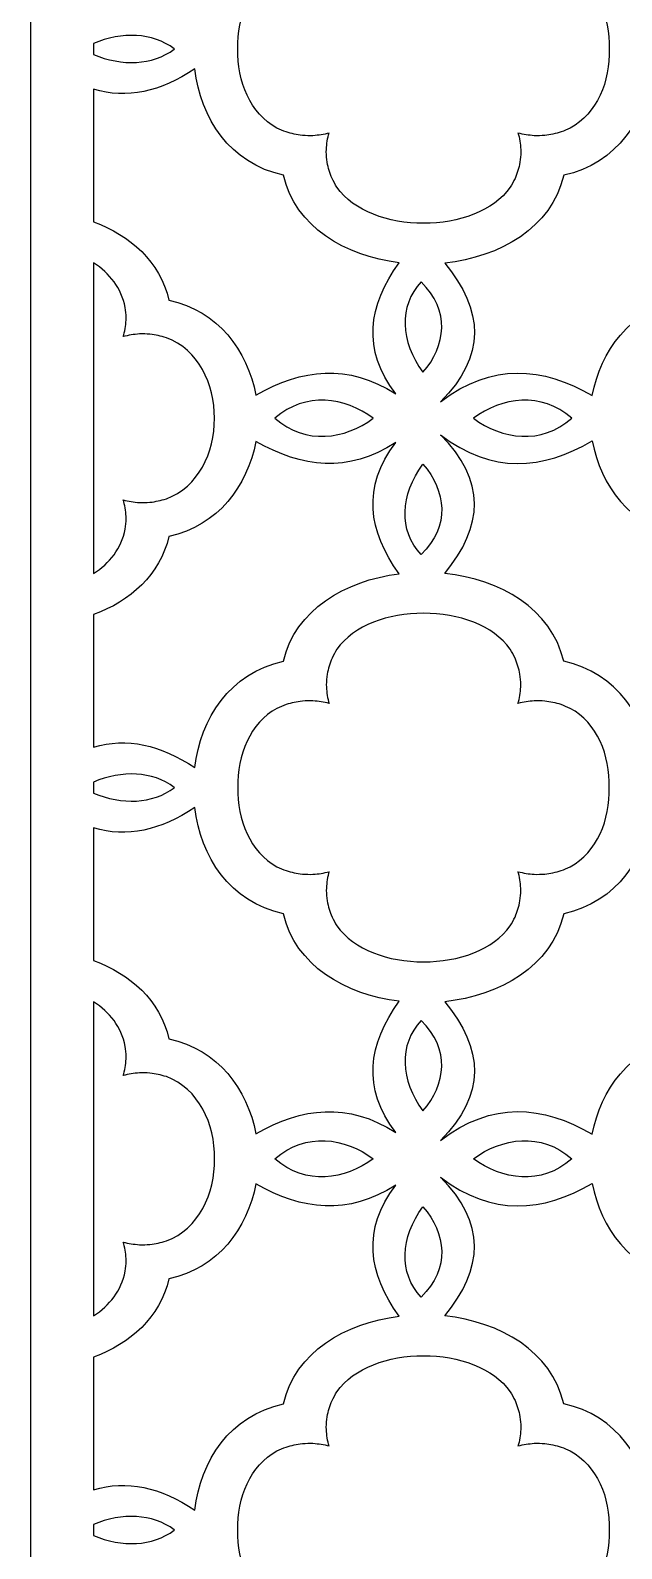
# Model space of a CAD drawing. Header units: centimetres. Extents: x 9.2 to 13.8, y -9 to 9.
# Drawn here: x 9.237 to 10.957, y -4.364 to 0.052 of the extents above; entities that cross this region are included whole.
import ezdxf

# ---------------------------------------------------------------- set-up
doc = ezdxf.new("R2010")
doc.units = ezdxf.units.CM
doc.header["$MEASUREMENT"] = 0
doc.layers.add('layer 1', color=7, linetype='Continuous')

msp = doc.modelspace()

# ---------------------------------------------------------------- linework, layer by layer
at = {"layer": 'layer 1', "color": 250}
for points, knots in [([(9.23731, 9.00076), (9.23731, 9.00076), (13.8294, 9.00076), (13.8294, 9.00076), (13.8294, 9.00076), (13.8294, 9.00076), (13.8294, -9.00021), (13.8294, -9.00021), (13.8294, -9.00021), (13.8294, -9.00021), (9.23731, -9.00021), (9.23731, -9.00021), (9.23731, -9.00021), (9.23731, -9.00021), (9.23731, 9.00076), (9.23731, 9.00076)], [0, 0, 0, 0, 0.2, 0.2, 0.2, 0.2, 0.4, 0.4, 0.4, 0.4, 0.6, 0.6, 0.6, 0.6, 1, 1, 1, 1]), ([(9.84048, -0.00254), (9.83839, -0.09615), (9.87639, -0.19117), (9.95441, -0.23284), (9.95441, -0.23284), (9.96309, -0.23698), (9.97161, -0.24056), (9.98069, -0.24388), (9.98069, -0.24388), (9.99667, -0.24892), (10.01159, -0.25211), (10.02834, -0.25409), (10.02834, -0.25409), (10.03868, -0.25482), (10.04855, -0.25505), (10.0589, -0.25481), (10.0589, -0.25481), (10.07538, -0.25363), (10.09018, -0.25125), (10.106, -0.24716), (10.106, -0.24716), (10.10549, -0.24875), (10.10497, -0.25035), (10.10447, -0.25197), (10.10447, -0.25197), (10.10027, -0.26883), (10.09819, -0.28435), (10.09772, -0.30166), (10.09772, -0.30166), (10.098, -0.31198), (10.09879, -0.32178), (10.1002, -0.33202), (10.1002, -0.33202), (10.1034, -0.34859), (10.10791, -0.36331), (10.1146, -0.37898), (10.1146, -0.37898), (10.11895, -0.38793), (10.12356, -0.39626), (10.12886, -0.40476), (10.12886, -0.40476), (10.22552, -0.54438), (10.53553, -0.54454), (10.63234, -0.40476), (10.63234, -0.40476), (10.63761, -0.39626), (10.64223, -0.38793), (10.64659, -0.37898), (10.64659, -0.37898), (10.65328, -0.36331), (10.65778, -0.34859), (10.66099, -0.33202), (10.66099, -0.33202), (10.6624, -0.32178), (10.66319, -0.31198), (10.66347, -0.30166), (10.66347, -0.30166), (10.663, -0.28435), (10.66093, -0.26883), (10.6567, -0.25197), (10.6567, -0.25197), (10.65622, -0.25035), (10.6557, -0.24875), (10.65518, -0.24716), (10.65518, -0.24716), (10.67102, -0.25125), (10.6858, -0.25363), (10.70227, -0.25481), (10.70227, -0.25481), (10.71263, -0.25505), (10.72251, -0.25482), (10.73284, -0.25409), (10.73284, -0.25409), (10.74959, -0.25211), (10.76452, -0.24892), (10.7805, -0.24388), (10.7805, -0.24388), (10.78958, -0.24056), (10.79809, -0.23698), (10.8068, -0.23284), (10.8068, -0.23284), (10.88513, -0.19098), (10.92307, -0.09611), (10.92049, -0.00254), (10.92049, -0.00254), (10.92307, 0.09103), (10.88513, 0.18591), (10.8068, 0.22777), (10.8068, 0.22777), (10.79809, 0.2319), (10.78958, 0.23548), (10.7805, 0.2388), (10.7805, 0.2388), (10.76452, 0.24385), (10.74959, 0.24703), (10.73284, 0.24901), (10.73284, 0.24901), (10.72251, 0.24974), (10.71263, 0.24998), (10.70227, 0.24973), (10.70227, 0.24973), (10.6858, 0.24856), (10.67102, 0.24618), (10.65518, 0.24209), (10.65518, 0.24209), (10.6557, 0.24367), (10.65622, 0.24526), (10.6567, 0.2469), (10.6567, 0.2469), (10.66093, 0.26374), (10.663, 0.27927), (10.66347, 0.29658), (10.66347, 0.29658), (10.66319, 0.3069), (10.6624, 0.31669), (10.66099, 0.32694), (10.66099, 0.32694), (10.65778, 0.34351), (10.65328, 0.35823), (10.64659, 0.37391), (10.64659, 0.37391), (10.64223, 0.38285), (10.63761, 0.39119), (10.63234, 0.39969), (10.63234, 0.39969), (10.53553, 0.53947), (10.22552, 0.5393), (10.12886, 0.39969), (10.12886, 0.39969), (10.12356, 0.39119), (10.11895, 0.38285), (10.1146, 0.37391), (10.1146, 0.37391), (10.10791, 0.35823), (10.1034, 0.34351), (10.1002, 0.32694), (10.1002, 0.32694), (10.09879, 0.31669), (10.098, 0.3069), (10.09772, 0.29658), (10.09772, 0.29658), (10.09819, 0.27927), (10.10027, 0.26374), (10.10447, 0.2469), (10.10447, 0.2469), (10.10497, 0.24526), (10.10549, 0.24367), (10.106, 0.24209), (10.106, 0.24209), (10.09018, 0.24618), (10.07538, 0.24856), (10.0589, 0.24973), (10.0589, 0.24973), (10.04855, 0.24998), (10.03868, 0.24974), (10.02834, 0.24901), (10.02834, 0.24901), (10.01159, 0.24703), (9.99667, 0.24385), (9.98069, 0.2388), (9.98069, 0.2388), (9.97161, 0.23548), (9.96309, 0.2319), (9.95441, 0.22777), (9.95441, 0.22777), (9.87639, 0.18608), (9.83839, 0.09106), (9.84048, -0.00254)], [0, 0, 0, 0, 0.0232558, 0.0232558, 0.0232558, 0.0232558, 0.0465116, 0.0465116, 0.0465116, 0.0465116, 0.0697674, 0.0697674, 0.0697674, 0.0697674, 0.0930233, 0.0930233, 0.0930233, 0.0930233, 0.1162791, 0.1162791, 0.1162791, 0.1162791, 0.1395349, 0.1395349, 0.1395349, 0.1395349, 0.1627907, 0.1627907, 0.1627907, 0.1627907, 0.1860465, 0.1860465, 0.1860465, 0.1860465, 0.2093023, 0.2093023, 0.2093023, 0.2093023, 0.2325581, 0.2325581, 0.2325581, 0.2325581, 0.255814, 0.255814, 0.255814, 0.255814, 0.2790698, 0.2790698, 0.2790698, 0.2790698, 0.3023256, 0.3023256, 0.3023256, 0.3023256, 0.3255814, 0.3255814, 0.3255814, 0.3255814, 0.3488372, 0.3488372, 0.3488372, 0.3488372, 0.372093, 0.372093, 0.372093, 0.372093, 0.3953488, 0.3953488, 0.3953488, 0.3953488, 0.4186047, 0.4186047, 0.4186047, 0.4186047, 0.4418605, 0.4418605, 0.4418605, 0.4418605, 0.4651163, 0.4651163, 0.4651163, 0.4651163, 0.4883721, 0.4883721, 0.4883721, 0.4883721, 0.5116279, 0.5116279, 0.5116279, 0.5116279, 0.5348837, 0.5348837, 0.5348837, 0.5348837, 0.5581395, 0.5581395, 0.5581395, 0.5581395, 0.5813953, 0.5813953, 0.5813953, 0.5813953, 0.6046512, 0.6046512, 0.6046512, 0.6046512, 0.627907, 0.627907, 0.627907, 0.627907, 0.6511628, 0.6511628, 0.6511628, 0.6511628, 0.6744186, 0.6744186, 0.6744186, 0.6744186, 0.6976744, 0.6976744, 0.6976744, 0.6976744, 0.7209302, 0.7209302, 0.7209302, 0.7209302, 0.744186, 0.744186, 0.744186, 0.744186, 0.7674419, 0.7674419, 0.7674419, 0.7674419, 0.7906977, 0.7906977, 0.7906977, 0.7906977, 0.8139535, 0.8139535, 0.8139535, 0.8139535, 0.8372093, 0.8372093, 0.8372093, 0.8372093, 0.8604651, 0.8604651, 0.8604651, 0.8604651, 0.8837209, 0.8837209, 0.8837209, 0.8837209, 0.9069767, 0.9069767, 0.9069767, 0.9069767, 0.9302326, 0.9302326, 0.9302326, 0.9302326, 0.9534884, 0.9534884, 0.9534884, 0.9534884, 1, 1, 1, 1]), ([(9.42099, -0.01851), (9.42099, -0.01851), (9.42099, 0.01347), (9.42099, 0.01347), (9.42099, 0.01347), (9.50347, 0.04861), (9.59219, 0.04525), (9.65555, -0.00186), (9.65555, -0.00186), (9.65622, -0.00222), (9.65604, -0.00284), (9.65553, -0.00321), (9.65553, -0.00321), (9.59219, -0.05031), (9.50346, -0.05364), (9.42099, -0.01851)], [0, 0, 0, 0, 0.2, 0.2, 0.2, 0.2, 0.4, 0.4, 0.4, 0.4, 0.6, 0.6, 0.6, 0.6, 1, 1, 1, 1]), ([(9.42099, -0.5054), (9.42099, -0.5054), (9.42099, -0.11955), (9.42099, -0.11955), (9.42099, -0.11955), (9.51782, -0.14959), (9.61602, -0.12676), (9.71535, -0.06049), (9.71535, -0.06049), (9.73168, -0.20338), (9.81756, -0.33592), (9.97309, -0.36982), (9.97309, -0.36982), (10.00816, -0.51996), (10.15179, -0.60477), (10.3095, -0.62423), (10.3095, -0.62423), (10.22044, -0.74926), (10.20022, -0.87602), (10.29971, -1.00584), (10.29971, -1.00584), (10.16138, -0.91664), (10.02625, -0.93235), (9.89298, -1.00939), (9.89298, -1.00939), (9.86794, -0.8796), (9.78376, -0.76443), (9.64031, -0.73316), (9.64031, -0.73316), (9.61411, -0.62095), (9.52811, -0.54503), (9.42099, -0.5054)], [0, 0, 0, 0, 0.1111111, 0.1111111, 0.1111111, 0.1111111, 0.2222222, 0.2222222, 0.2222222, 0.2222222, 0.3333333, 0.3333333, 0.3333333, 0.3333333, 0.4444444, 0.4444444, 0.4444444, 0.4444444, 0.5555556, 0.5555556, 0.5555556, 0.5555556, 0.6666667, 0.6666667, 0.6666667, 0.6666667, 0.7777778, 0.7777778, 0.7777778, 0.7777778, 1, 1, 1, 1]), ([(11.47406, -0.47578), (11.31119, -0.49204), (11.16031, -0.57779), (11.124, -0.73316), (11.124, -0.73316), (10.98009, -0.76453), (10.89581, -0.88036), (10.8711, -1.0107), (10.8711, -1.0107), (10.72674, -0.92647), (10.58021, -0.91399), (10.42985, -1.02856), (10.42985, -1.02856), (10.56316, -0.89695), (10.55556, -0.7623), (10.44203, -0.62532), (10.44203, -0.62532), (10.6035, -0.60816), (10.7523, -0.52305), (10.78809, -0.36982), (10.78809, -0.36982), (10.94307, -0.33604), (11.0289, -0.20432), (11.04565, -0.06202), (11.04565, -0.06202), (11.18421, -0.15353), (11.32056, -0.16041), (11.45405, -0.05689), (11.45405, -0.05689), (11.45502, -0.05783), (11.45603, -0.05874), (11.45707, -0.05961), (11.45707, -0.05961), (11.34042, -0.20147), (11.36808, -0.33962), (11.47406, -0.47578)], [0, 0, 0, 0, 0.1, 0.1, 0.1, 0.1, 0.2, 0.2, 0.2, 0.2, 0.3, 0.3, 0.3, 0.3, 0.4, 0.4, 0.4, 0.4, 0.5, 0.5, 0.5, 0.5, 0.6, 0.6, 0.6, 0.6, 0.7, 0.7, 0.7, 0.7, 0.8, 0.8, 0.8, 0.8, 1, 1, 1, 1]), ([(9.42099, -1.52837), (9.42099, -1.52837), (9.42099, -0.62488), (9.42099, -0.62488), (9.42099, -0.62488), (9.46783, -0.6547), (9.50227, -0.69787), (9.51321, -0.75436), (9.51321, -0.75436), (9.51461, -0.76459), (9.51542, -0.7744), (9.51569, -0.78471), (9.51569, -0.78471), (9.51522, -0.80202), (9.51314, -0.81754), (9.50891, -0.83441), (9.50891, -0.83441), (9.50843, -0.83602), (9.50792, -0.83762), (9.5074, -0.8392), (9.5074, -0.8392), (9.52323, -0.83512), (9.53801, -0.83274), (9.55448, -0.83157), (9.55448, -0.83157), (9.56486, -0.83132), (9.57472, -0.83155), (9.58507, -0.83228), (9.58507, -0.83228), (9.6018, -0.83427), (9.61672, -0.83744), (9.63271, -0.84247), (9.63271, -0.84247), (9.7258, -0.87662), (9.7724, -0.97671), (9.77282, -1.07665), (9.77282, -1.07665), (9.7724, -1.17657), (9.7258, -1.27668), (9.63271, -1.31082), (9.63271, -1.31082), (9.61672, -1.31585), (9.6018, -1.31902), (9.58507, -1.32101), (9.58507, -1.32101), (9.57472, -1.32175), (9.56486, -1.32197), (9.55448, -1.32172), (9.55448, -1.32172), (9.53801, -1.32055), (9.52323, -1.31819), (9.5074, -1.31409), (9.5074, -1.31409), (9.50792, -1.31567), (9.50843, -1.31727), (9.50891, -1.31889), (9.50891, -1.31889), (9.51314, -1.33576), (9.51522, -1.35128), (9.51569, -1.36859), (9.51569, -1.36859), (9.51542, -1.37889), (9.51461, -1.38869), (9.51321, -1.39893), (9.51321, -1.39893), (9.50227, -1.45543), (9.46783, -1.49856), (9.42099, -1.52837)], [0, 0, 0, 0, 0.0555556, 0.0555556, 0.0555556, 0.0555556, 0.1111111, 0.1111111, 0.1111111, 0.1111111, 0.1666667, 0.1666667, 0.1666667, 0.1666667, 0.2222222, 0.2222222, 0.2222222, 0.2222222, 0.2777778, 0.2777778, 0.2777778, 0.2777778, 0.3333333, 0.3333333, 0.3333333, 0.3333333, 0.3888889, 0.3888889, 0.3888889, 0.3888889, 0.4444444, 0.4444444, 0.4444444, 0.4444444, 0.5, 0.5, 0.5, 0.5, 0.5555556, 0.5555556, 0.5555556, 0.5555556, 0.6111111, 0.6111111, 0.6111111, 0.6111111, 0.6666667, 0.6666667, 0.6666667, 0.6666667, 0.7222222, 0.7222222, 0.7222222, 0.7222222, 0.7777778, 0.7777778, 0.7777778, 0.7777778, 0.8333333, 0.8333333, 0.8333333, 0.8333333, 0.8888889, 0.8888889, 0.8888889, 0.8888889, 1, 1, 1, 1]), ([(10.37882, -0.94273), (10.31293, -0.85445), (10.30774, -0.74946), (10.37362, -0.68028), (10.37362, -0.68028), (10.45945, -0.76259), (10.44559, -0.86676), (10.37882, -0.94273)], [0, 0, 0, 0, 0.3333333, 0.3333333, 0.3333333, 0.3333333, 1, 1, 1, 1]), ([(9.94841, -1.07665), (10.03814, -0.99791), (10.1517, -1.01539), (10.23447, -1.07665), (10.23447, -1.07665), (10.1517, -1.1379), (10.03814, -1.15539), (9.94841, -1.07665)], [0, 0, 0, 0, 0.3333333, 0.3333333, 0.3333333, 0.3333333, 1, 1, 1, 1]), ([(10.52573, -1.07665), (10.6085, -1.01539), (10.72206, -0.99791), (10.81178, -1.07665), (10.81178, -1.07665), (10.72206, -1.15539), (10.6085, -1.1379), (10.52573, -1.07665)], [0, 0, 0, 0, 0.3333333, 0.3333333, 0.3333333, 0.3333333, 1, 1, 1, 1]), ([(9.42099, -2.03371), (9.42099, -2.03371), (9.42099, -1.64785), (9.42099, -1.64785), (9.42099, -1.64785), (9.52811, -1.60821), (9.61411, -1.53234), (9.64031, -1.42013), (9.64031, -1.42013), (9.78376, -1.38886), (9.86794, -1.2737), (9.89298, -1.14391), (9.89298, -1.14391), (10.02625, -1.22096), (10.16138, -1.23666), (10.29971, -1.14746), (10.29971, -1.14746), (10.20022, -1.27728), (10.22044, -1.40405), (10.3095, -1.52906), (10.3095, -1.52906), (10.15179, -1.54852), (10.00816, -1.63334), (9.97309, -1.78348), (9.97309, -1.78348), (9.81756, -1.81738), (9.73168, -1.94991), (9.71535, -2.0928), (9.71535, -2.0928), (9.61602, -2.02653), (9.51782, -2.00367), (9.42099, -2.03371)], [0, 0, 0, 0, 0.1111111, 0.1111111, 0.1111111, 0.1111111, 0.2222222, 0.2222222, 0.2222222, 0.2222222, 0.3333333, 0.3333333, 0.3333333, 0.3333333, 0.4444444, 0.4444444, 0.4444444, 0.4444444, 0.5555556, 0.5555556, 0.5555556, 0.5555556, 0.6666667, 0.6666667, 0.6666667, 0.6666667, 0.7777778, 0.7777778, 0.7777778, 0.7777778, 1, 1, 1, 1]), ([(11.47406, -1.67751), (11.31119, -1.66124), (11.16031, -1.5755), (11.124, -1.42013), (11.124, -1.42013), (10.98009, -1.38876), (10.89581, -1.27293), (10.8711, -1.14259), (10.8711, -1.14259), (10.72674, -1.22682), (10.58021, -1.23931), (10.42985, -1.12474), (10.42985, -1.12474), (10.56316, -1.25634), (10.55556, -1.39101), (10.44203, -1.52799), (10.44203, -1.52799), (10.6035, -1.54513), (10.7523, -1.63026), (10.78809, -1.78348), (10.78809, -1.78348), (10.94307, -1.81727), (11.0289, -1.94897), (11.04565, -2.09127), (11.04565, -2.09127), (11.18421, -1.99975), (11.32056, -1.9929), (11.45405, -2.09641), (11.45405, -2.09641), (11.45502, -2.09547), (11.45603, -2.09455), (11.45707, -2.09367), (11.45707, -2.09367), (11.34042, -1.95184), (11.36808, -1.81366), (11.47406, -1.67751)], [0, 0, 0, 0, 0.1, 0.1, 0.1, 0.1, 0.2, 0.2, 0.2, 0.2, 0.3, 0.3, 0.3, 0.3, 0.4, 0.4, 0.4, 0.4, 0.5, 0.5, 0.5, 0.5, 0.6, 0.6, 0.6, 0.6, 0.7, 0.7, 0.7, 0.7, 0.8, 0.8, 0.8, 0.8, 1, 1, 1, 1]), ([(10.37882, -1.21058), (10.31293, -1.29885), (10.30774, -1.40383), (10.37362, -1.47302), (10.37362, -1.47302), (10.45945, -1.3907), (10.44559, -1.28653), (10.37882, -1.21058)], [0, 0, 0, 0, 0.3333333, 0.3333333, 0.3333333, 0.3333333, 1, 1, 1, 1]), ([(9.84048, -2.15076), (9.83839, -2.05715), (9.87639, -1.96213), (9.95441, -1.92045), (9.95441, -1.92045), (9.96309, -1.9163), (9.97161, -1.91273), (9.98069, -1.90941), (9.98069, -1.90941), (9.99667, -1.90437), (10.01159, -1.90119), (10.02834, -1.8992), (10.02834, -1.8992), (10.03868, -1.89848), (10.04855, -1.89824), (10.0589, -1.89848), (10.0589, -1.89848), (10.07538, -1.89966), (10.09018, -1.90204), (10.106, -1.90613), (10.106, -1.90613), (10.10549, -1.90454), (10.10497, -1.90294), (10.10447, -1.90132), (10.10447, -1.90132), (10.10027, -1.88447), (10.09819, -1.86894), (10.09772, -1.85164), (10.09772, -1.85164), (10.098, -1.84131), (10.09879, -1.83152), (10.1002, -1.82127), (10.1002, -1.82127), (10.1034, -1.8047), (10.10791, -1.78999), (10.1146, -1.77431), (10.1146, -1.77431), (10.11895, -1.76536), (10.12356, -1.75703), (10.12886, -1.74853), (10.12886, -1.74853), (10.22552, -1.60892), (10.53553, -1.60875), (10.63234, -1.74853), (10.63234, -1.74853), (10.63761, -1.75703), (10.64223, -1.76536), (10.64659, -1.77431), (10.64659, -1.77431), (10.65328, -1.78999), (10.65778, -1.8047), (10.66099, -1.82127), (10.66099, -1.82127), (10.6624, -1.83152), (10.66319, -1.84131), (10.66347, -1.85164), (10.66347, -1.85164), (10.663, -1.86894), (10.66093, -1.88447), (10.6567, -1.90132), (10.6567, -1.90132), (10.65622, -1.90294), (10.6557, -1.90454), (10.65518, -1.90613), (10.65518, -1.90613), (10.67102, -1.90204), (10.6858, -1.89966), (10.70227, -1.89848), (10.70227, -1.89848), (10.71263, -1.89824), (10.72251, -1.89848), (10.73284, -1.8992), (10.73284, -1.8992), (10.74959, -1.90119), (10.76452, -1.90437), (10.7805, -1.90941), (10.7805, -1.90941), (10.78958, -1.91273), (10.79809, -1.9163), (10.8068, -1.92045), (10.8068, -1.92045), (10.88513, -1.9623), (10.92307, -2.05718), (10.92049, -2.15076), (10.92049, -2.15076), (10.92307, -2.24432), (10.88513, -2.3392), (10.8068, -2.38106), (10.8068, -2.38106), (10.79809, -2.3852), (10.78958, -2.38878), (10.7805, -2.39209), (10.7805, -2.39209), (10.76452, -2.39714), (10.74959, -2.40032), (10.73284, -2.4023), (10.73284, -2.4023), (10.72251, -2.40303), (10.71263, -2.40327), (10.70227, -2.40302), (10.70227, -2.40302), (10.6858, -2.40185), (10.67102, -2.39946), (10.65518, -2.39538), (10.65518, -2.39538), (10.6557, -2.39697), (10.65622, -2.39857), (10.6567, -2.40019), (10.6567, -2.40019), (10.66093, -2.41703), (10.663, -2.43257), (10.66347, -2.44987), (10.66347, -2.44987), (10.66319, -2.46019), (10.6624, -2.47), (10.66099, -2.48023), (10.66099, -2.48023), (10.65778, -2.4968), (10.65328, -2.51151), (10.64659, -2.5272), (10.64659, -2.5272), (10.64223, -2.53615), (10.63761, -2.54448), (10.63234, -2.55298), (10.63234, -2.55298), (10.53553, -2.69276), (10.22552, -2.69259), (10.12886, -2.55298), (10.12886, -2.55298), (10.12356, -2.54448), (10.11895, -2.53615), (10.1146, -2.5272), (10.1146, -2.5272), (10.10791, -2.51151), (10.1034, -2.4968), (10.1002, -2.48023), (10.1002, -2.48023), (10.09879, -2.47), (10.098, -2.46019), (10.09772, -2.44987), (10.09772, -2.44987), (10.09819, -2.43257), (10.10027, -2.41703), (10.10447, -2.40019), (10.10447, -2.40019), (10.10497, -2.39857), (10.10549, -2.39697), (10.106, -2.39538), (10.106, -2.39538), (10.09018, -2.39946), (10.07538, -2.40185), (10.0589, -2.40302), (10.0589, -2.40302), (10.04855, -2.40327), (10.03868, -2.40303), (10.02834, -2.4023), (10.02834, -2.4023), (10.01159, -2.40032), (9.99667, -2.39714), (9.98069, -2.39209), (9.98069, -2.39209), (9.97161, -2.38878), (9.96309, -2.3852), (9.95441, -2.38106), (9.95441, -2.38106), (9.87639, -2.33939), (9.83839, -2.24436), (9.84048, -2.15076)], [0, 0, 0, 0, 0.0232558, 0.0232558, 0.0232558, 0.0232558, 0.0465116, 0.0465116, 0.0465116, 0.0465116, 0.0697674, 0.0697674, 0.0697674, 0.0697674, 0.0930233, 0.0930233, 0.0930233, 0.0930233, 0.1162791, 0.1162791, 0.1162791, 0.1162791, 0.1395349, 0.1395349, 0.1395349, 0.1395349, 0.1627907, 0.1627907, 0.1627907, 0.1627907, 0.1860465, 0.1860465, 0.1860465, 0.1860465, 0.2093023, 0.2093023, 0.2093023, 0.2093023, 0.2325581, 0.2325581, 0.2325581, 0.2325581, 0.255814, 0.255814, 0.255814, 0.255814, 0.2790698, 0.2790698, 0.2790698, 0.2790698, 0.3023256, 0.3023256, 0.3023256, 0.3023256, 0.3255814, 0.3255814, 0.3255814, 0.3255814, 0.3488372, 0.3488372, 0.3488372, 0.3488372, 0.372093, 0.372093, 0.372093, 0.372093, 0.3953488, 0.3953488, 0.3953488, 0.3953488, 0.4186047, 0.4186047, 0.4186047, 0.4186047, 0.4418605, 0.4418605, 0.4418605, 0.4418605, 0.4651163, 0.4651163, 0.4651163, 0.4651163, 0.4883721, 0.4883721, 0.4883721, 0.4883721, 0.5116279, 0.5116279, 0.5116279, 0.5116279, 0.5348837, 0.5348837, 0.5348837, 0.5348837, 0.5581395, 0.5581395, 0.5581395, 0.5581395, 0.5813953, 0.5813953, 0.5813953, 0.5813953, 0.6046512, 0.6046512, 0.6046512, 0.6046512, 0.627907, 0.627907, 0.627907, 0.627907, 0.6511628, 0.6511628, 0.6511628, 0.6511628, 0.6744186, 0.6744186, 0.6744186, 0.6744186, 0.6976744, 0.6976744, 0.6976744, 0.6976744, 0.7209302, 0.7209302, 0.7209302, 0.7209302, 0.744186, 0.744186, 0.744186, 0.744186, 0.7674419, 0.7674419, 0.7674419, 0.7674419, 0.7906977, 0.7906977, 0.7906977, 0.7906977, 0.8139535, 0.8139535, 0.8139535, 0.8139535, 0.8372093, 0.8372093, 0.8372093, 0.8372093, 0.8604651, 0.8604651, 0.8604651, 0.8604651, 0.8837209, 0.8837209, 0.8837209, 0.8837209, 0.9069767, 0.9069767, 0.9069767, 0.9069767, 0.9302326, 0.9302326, 0.9302326, 0.9302326, 0.9534884, 0.9534884, 0.9534884, 0.9534884, 1, 1, 1, 1]), ([(9.42099, -2.16673), (9.42099, -2.16673), (9.42099, -2.13475), (9.42099, -2.13475), (9.42099, -2.13475), (9.50346, -2.09961), (9.59219, -2.10298), (9.65553, -2.15008), (9.65553, -2.15008), (9.65604, -2.15045), (9.65622, -2.15107), (9.65555, -2.15143), (9.65555, -2.15143), (9.59219, -2.19855), (9.50347, -2.20187), (9.42099, -2.16673)], [0, 0, 0, 0, 0.2, 0.2, 0.2, 0.2, 0.4, 0.4, 0.4, 0.4, 0.6, 0.6, 0.6, 0.6, 1, 1, 1, 1]), ([(11.47406, -2.624), (11.31119, -2.64026), (11.16031, -2.726), (11.124, -2.88138), (11.124, -2.88138), (10.98009, -2.91275), (10.89581, -3.02858), (10.8711, -3.15892), (10.8711, -3.15892), (10.72674, -3.07469), (10.58021, -3.0622), (10.42985, -3.17677), (10.42985, -3.17677), (10.56316, -3.04517), (10.55556, -2.9105), (10.44203, -2.77352), (10.44203, -2.77352), (10.6035, -2.75638), (10.7523, -2.67125), (10.78809, -2.51803), (10.78809, -2.51803), (10.94307, -2.48424), (11.0289, -2.35253), (11.04565, -2.21022), (11.04565, -2.21022), (11.18421, -2.30175), (11.32056, -2.30861), (11.45405, -2.2051), (11.45405, -2.2051), (11.45502, -2.20603), (11.45603, -2.20696), (11.45707, -2.20783), (11.45707, -2.20783), (11.34042, -2.34968), (11.36808, -2.48784), (11.47406, -2.624)], [0, 0, 0, 0, 0.1, 0.1, 0.1, 0.1, 0.2, 0.2, 0.2, 0.2, 0.3, 0.3, 0.3, 0.3, 0.4, 0.4, 0.4, 0.4, 0.5, 0.5, 0.5, 0.5, 0.6, 0.6, 0.6, 0.6, 0.7, 0.7, 0.7, 0.7, 0.8, 0.8, 0.8, 0.8, 1, 1, 1, 1]), ([(9.42099, -2.65361), (9.42099, -2.65361), (9.42099, -2.26776), (9.42099, -2.26776), (9.42099, -2.26776), (9.51782, -2.2978), (9.61602, -2.27498), (9.71535, -2.20871), (9.71535, -2.20871), (9.73168, -2.35159), (9.81756, -2.48413), (9.97309, -2.51803), (9.97309, -2.51803), (10.00816, -2.66817), (10.15179, -2.75299), (10.3095, -2.77245), (10.3095, -2.77245), (10.22044, -2.89747), (10.20022, -3.02422), (10.29971, -3.15405), (10.29971, -3.15405), (10.16138, -3.06485), (10.02625, -3.08055), (9.89298, -3.1576), (9.89298, -3.1576), (9.86794, -3.0278), (9.78376, -2.91265), (9.64031, -2.88138), (9.64031, -2.88138), (9.61411, -2.76916), (9.52811, -2.69325), (9.42099, -2.65361)], [0, 0, 0, 0, 0.1111111, 0.1111111, 0.1111111, 0.1111111, 0.2222222, 0.2222222, 0.2222222, 0.2222222, 0.3333333, 0.3333333, 0.3333333, 0.3333333, 0.4444444, 0.4444444, 0.4444444, 0.4444444, 0.5555556, 0.5555556, 0.5555556, 0.5555556, 0.6666667, 0.6666667, 0.6666667, 0.6666667, 0.7777778, 0.7777778, 0.7777778, 0.7777778, 1, 1, 1, 1]), ([(9.42099, -3.68697), (9.42099, -3.68697), (9.42099, -2.77395), (9.42099, -2.77395), (9.42099, -2.77395), (9.46783, -2.80377), (9.50227, -2.84694), (9.51321, -2.90343), (9.51321, -2.90343), (9.51461, -2.91366), (9.51542, -2.92346), (9.51569, -2.93377), (9.51569, -2.93377), (9.51522, -2.95109), (9.51314, -2.96661), (9.50891, -2.98347), (9.50891, -2.98347), (9.50843, -2.98509), (9.50792, -2.98669), (9.5074, -2.98827), (9.5074, -2.98827), (9.52323, -2.98418), (9.53801, -2.9818), (9.55448, -2.98064), (9.55448, -2.98064), (9.56486, -2.98039), (9.57472, -2.98062), (9.58507, -2.98135), (9.58507, -2.98135), (9.6018, -2.98333), (9.61672, -2.9865), (9.63271, -2.99154), (9.63271, -2.99154), (9.72728, -3.02623), (9.77389, -3.12899), (9.77284, -3.23048), (9.77284, -3.23048), (9.77389, -3.33198), (9.72728, -3.43474), (9.63271, -3.46942), (9.63271, -3.46942), (9.61672, -3.47447), (9.6018, -3.47762), (9.58507, -3.47961), (9.58507, -3.47961), (9.57472, -3.48035), (9.56486, -3.48057), (9.55448, -3.48032), (9.55448, -3.48032), (9.53801, -3.47916), (9.52323, -3.47678), (9.5074, -3.47269), (9.5074, -3.47269), (9.50792, -3.47428), (9.50843, -3.47587), (9.50891, -3.4775), (9.50891, -3.4775), (9.51314, -3.49436), (9.51522, -3.50988), (9.51569, -3.52719), (9.51569, -3.52719), (9.51542, -3.53749), (9.51461, -3.5473), (9.51321, -3.55753), (9.51321, -3.55753), (9.50227, -3.61403), (9.46783, -3.65715), (9.42099, -3.68697)], [0, 0, 0, 0, 0.0555556, 0.0555556, 0.0555556, 0.0555556, 0.1111111, 0.1111111, 0.1111111, 0.1111111, 0.1666667, 0.1666667, 0.1666667, 0.1666667, 0.2222222, 0.2222222, 0.2222222, 0.2222222, 0.2777778, 0.2777778, 0.2777778, 0.2777778, 0.3333333, 0.3333333, 0.3333333, 0.3333333, 0.3888889, 0.3888889, 0.3888889, 0.3888889, 0.4444444, 0.4444444, 0.4444444, 0.4444444, 0.5, 0.5, 0.5, 0.5, 0.5555556, 0.5555556, 0.5555556, 0.5555556, 0.6111111, 0.6111111, 0.6111111, 0.6111111, 0.6666667, 0.6666667, 0.6666667, 0.6666667, 0.7222222, 0.7222222, 0.7222222, 0.7222222, 0.7777778, 0.7777778, 0.7777778, 0.7777778, 0.8333333, 0.8333333, 0.8333333, 0.8333333, 0.8888889, 0.8888889, 0.8888889, 0.8888889, 1, 1, 1, 1]), ([(10.37882, -3.09093), (10.31293, -3.00265), (10.30774, -2.89768), (10.37362, -2.82849), (10.37362, -2.82849), (10.45945, -2.91081), (10.44559, -3.01498), (10.37882, -3.09093)], [0, 0, 0, 0, 0.3333333, 0.3333333, 0.3333333, 0.3333333, 1, 1, 1, 1]), ([(10.23447, -3.23048), (10.1517, -3.16922), (10.03814, -3.15174), (9.94841, -3.23048), (9.94841, -3.23048), (10.03814, -3.30923), (10.1517, -3.29174), (10.23447, -3.23048)], [0, 0, 0, 0, 0.3333333, 0.3333333, 0.3333333, 0.3333333, 1, 1, 1, 1]), ([(10.81178, -3.23048), (10.72206, -3.15174), (10.6085, -3.16922), (10.52573, -3.23048), (10.52573, -3.23048), (10.6085, -3.29174), (10.72206, -3.30923), (10.81178, -3.23048)], [0, 0, 0, 0, 0.3333333, 0.3333333, 0.3333333, 0.3333333, 1, 1, 1, 1]), ([(9.42099, -4.19317), (9.42099, -4.19317), (9.42099, -3.80731), (9.42099, -3.80731), (9.42099, -3.80731), (9.52811, -3.76768), (9.61411, -3.6918), (9.64031, -3.5796), (9.64031, -3.5796), (9.78376, -3.54832), (9.86794, -3.43315), (9.89298, -3.30336), (9.89298, -3.30336), (10.02625, -3.38041), (10.16138, -3.39612), (10.29971, -3.30691), (10.29971, -3.30691), (10.20022, -3.43673), (10.22044, -3.5635), (10.3095, -3.68852), (10.3095, -3.68852), (10.15179, -3.70798), (10.00816, -3.79279), (9.97309, -3.94294), (9.97309, -3.94294), (9.81756, -3.97683), (9.73168, -4.10936), (9.71535, -4.25226), (9.71535, -4.25226), (9.61602, -4.18599), (9.51782, -4.16313), (9.42099, -4.19317)], [0, 0, 0, 0, 0.1111111, 0.1111111, 0.1111111, 0.1111111, 0.2222222, 0.2222222, 0.2222222, 0.2222222, 0.3333333, 0.3333333, 0.3333333, 0.3333333, 0.4444444, 0.4444444, 0.4444444, 0.4444444, 0.5555556, 0.5555556, 0.5555556, 0.5555556, 0.6666667, 0.6666667, 0.6666667, 0.6666667, 0.7777778, 0.7777778, 0.7777778, 0.7777778, 1, 1, 1, 1]), ([(11.47406, -3.83698), (11.31119, -3.82071), (11.16031, -3.73496), (11.124, -3.5796), (11.124, -3.5796), (10.98009, -3.54822), (10.89581, -3.43238), (10.8711, -3.30205), (10.8711, -3.30205), (10.72674, -3.38627), (10.58021, -3.39876), (10.42985, -3.28419), (10.42985, -3.28419), (10.56316, -3.41579), (10.55556, -3.55045), (10.44203, -3.68744), (10.44203, -3.68744), (10.6035, -3.70459), (10.7523, -3.78971), (10.78809, -3.94294), (10.78809, -3.94294), (10.94307, -3.97672), (11.0289, -4.10843), (11.04565, -4.25074), (11.04565, -4.25074), (11.18421, -4.15921), (11.32056, -4.15235), (11.45405, -4.25586), (11.45405, -4.25586), (11.45502, -4.25493), (11.45603, -4.25401), (11.45707, -4.25312), (11.45707, -4.25312), (11.34042, -4.11129), (11.36808, -3.97313), (11.47406, -3.83698)], [0, 0, 0, 0, 0.1, 0.1, 0.1, 0.1, 0.2, 0.2, 0.2, 0.2, 0.3, 0.3, 0.3, 0.3, 0.4, 0.4, 0.4, 0.4, 0.5, 0.5, 0.5, 0.5, 0.6, 0.6, 0.6, 0.6, 0.7, 0.7, 0.7, 0.7, 0.8, 0.8, 0.8, 0.8, 1, 1, 1, 1]), ([(10.37882, -3.37003), (10.31293, -3.45831), (10.30774, -3.56328), (10.37362, -3.63247), (10.37362, -3.63247), (10.45945, -3.55016), (10.44559, -3.44598), (10.37882, -3.37003)], [0, 0, 0, 0, 0.3333333, 0.3333333, 0.3333333, 0.3333333, 1, 1, 1, 1]), ([(9.84048, -4.31021), (9.83839, -4.40381), (9.87639, -4.49884), (9.95441, -4.54051), (9.95441, -4.54051), (9.96309, -4.54465), (9.97161, -4.54822), (9.98069, -4.55156), (9.98069, -4.55156), (9.99667, -4.55659), (10.01159, -4.55978), (10.02834, -4.56175), (10.02834, -4.56175), (10.03868, -4.5625), (10.04855, -4.56272), (10.0589, -4.56248), (10.0589, -4.56248), (10.07538, -4.5613), (10.09018, -4.55893), (10.106, -4.55483), (10.106, -4.55483), (10.10549, -4.55642), (10.10497, -4.55802), (10.10447, -4.55964), (10.10447, -4.55964), (10.10027, -4.57649), (10.09819, -4.59203), (10.09772, -4.60933), (10.09772, -4.60933), (10.098, -4.61965), (10.09879, -4.62945), (10.1002, -4.63969), (10.1002, -4.63969), (10.1034, -4.65627), (10.10791, -4.67098), (10.1146, -4.68667), (10.1146, -4.68667), (10.11895, -4.6956), (10.12356, -4.70394), (10.12886, -4.71244), (10.12886, -4.71244), (10.22552, -4.85204), (10.53553, -4.85221), (10.63234, -4.71244), (10.63234, -4.71244), (10.63761, -4.70394), (10.64223, -4.6956), (10.64659, -4.68667), (10.64659, -4.68667), (10.65328, -4.67098), (10.65778, -4.65627), (10.66099, -4.63969), (10.66099, -4.63969), (10.6624, -4.62945), (10.66319, -4.61965), (10.66347, -4.60933), (10.66347, -4.60933), (10.663, -4.59203), (10.66093, -4.57649), (10.6567, -4.55964), (10.6567, -4.55964), (10.65622, -4.55802), (10.6557, -4.55642), (10.65518, -4.55483), (10.65518, -4.55483), (10.67102, -4.55893), (10.6858, -4.5613), (10.70227, -4.56248), (10.70227, -4.56248), (10.71263, -4.56272), (10.72251, -4.5625), (10.73284, -4.56175), (10.73284, -4.56175), (10.74959, -4.55978), (10.76452, -4.55659), (10.7805, -4.55156), (10.7805, -4.55156), (10.78958, -4.54822), (10.79809, -4.54465), (10.8068, -4.54051), (10.8068, -4.54051), (10.88513, -4.49865), (10.92307, -4.40378), (10.92049, -4.31021), (10.92049, -4.31021), (10.92307, -4.21665), (10.88513, -4.12176), (10.8068, -4.07991), (10.8068, -4.07991), (10.79809, -4.07577), (10.78958, -4.07219), (10.7805, -4.06886), (10.7805, -4.06886), (10.76452, -4.06383), (10.74959, -4.06064), (10.73284, -4.05866), (10.73284, -4.05866), (10.72251, -4.05793), (10.71263, -4.0577), (10.70227, -4.05795), (10.70227, -4.05795), (10.6858, -4.05912), (10.67102, -4.06149), (10.65518, -4.0656), (10.65518, -4.0656), (10.6557, -4.064), (10.65622, -4.0624), (10.6567, -4.06079), (10.6567, -4.06079), (10.66093, -4.04392), (10.663, -4.02839), (10.66347, -4.01109), (10.66347, -4.01109), (10.66319, -4.00076), (10.6624, -3.99097), (10.66099, -3.98072), (10.66099, -3.98072), (10.65778, -3.96416), (10.65328, -3.94944), (10.64659, -3.93376), (10.64659, -3.93376), (10.64223, -3.92483), (10.63761, -3.91649), (10.63234, -3.90798), (10.63234, -3.90798), (10.53553, -3.76821), (10.22552, -3.76837), (10.12886, -3.90798), (10.12886, -3.90798), (10.12356, -3.91649), (10.11895, -3.92483), (10.1146, -3.93376), (10.1146, -3.93376), (10.10791, -3.94944), (10.1034, -3.96416), (10.1002, -3.98072), (10.1002, -3.98072), (10.09879, -3.99097), (10.098, -4.00076), (10.09772, -4.01109), (10.09772, -4.01109), (10.09819, -4.02839), (10.10027, -4.04392), (10.10447, -4.06079), (10.10447, -4.06079), (10.10497, -4.0624), (10.10549, -4.064), (10.106, -4.0656), (10.106, -4.0656), (10.09018, -4.06149), (10.07538, -4.05912), (10.0589, -4.05795), (10.0589, -4.05795), (10.04855, -4.0577), (10.03868, -4.05793), (10.02834, -4.05866), (10.02834, -4.05866), (10.01159, -4.06064), (9.99667, -4.06383), (9.98069, -4.06886), (9.98069, -4.06886), (9.97161, -4.07219), (9.96309, -4.07577), (9.95441, -4.07991), (9.95441, -4.07991), (9.87639, -4.12158), (9.83839, -4.21661), (9.84048, -4.31021)], [0, 0, 0, 0, 0.0232558, 0.0232558, 0.0232558, 0.0232558, 0.0465116, 0.0465116, 0.0465116, 0.0465116, 0.0697674, 0.0697674, 0.0697674, 0.0697674, 0.0930233, 0.0930233, 0.0930233, 0.0930233, 0.1162791, 0.1162791, 0.1162791, 0.1162791, 0.1395349, 0.1395349, 0.1395349, 0.1395349, 0.1627907, 0.1627907, 0.1627907, 0.1627907, 0.1860465, 0.1860465, 0.1860465, 0.1860465, 0.2093023, 0.2093023, 0.2093023, 0.2093023, 0.2325581, 0.2325581, 0.2325581, 0.2325581, 0.255814, 0.255814, 0.255814, 0.255814, 0.2790698, 0.2790698, 0.2790698, 0.2790698, 0.3023256, 0.3023256, 0.3023256, 0.3023256, 0.3255814, 0.3255814, 0.3255814, 0.3255814, 0.3488372, 0.3488372, 0.3488372, 0.3488372, 0.372093, 0.372093, 0.372093, 0.372093, 0.3953488, 0.3953488, 0.3953488, 0.3953488, 0.4186047, 0.4186047, 0.4186047, 0.4186047, 0.4418605, 0.4418605, 0.4418605, 0.4418605, 0.4651163, 0.4651163, 0.4651163, 0.4651163, 0.4883721, 0.4883721, 0.4883721, 0.4883721, 0.5116279, 0.5116279, 0.5116279, 0.5116279, 0.5348837, 0.5348837, 0.5348837, 0.5348837, 0.5581395, 0.5581395, 0.5581395, 0.5581395, 0.5813953, 0.5813953, 0.5813953, 0.5813953, 0.6046512, 0.6046512, 0.6046512, 0.6046512, 0.627907, 0.627907, 0.627907, 0.627907, 0.6511628, 0.6511628, 0.6511628, 0.6511628, 0.6744186, 0.6744186, 0.6744186, 0.6744186, 0.6976744, 0.6976744, 0.6976744, 0.6976744, 0.7209302, 0.7209302, 0.7209302, 0.7209302, 0.744186, 0.744186, 0.744186, 0.744186, 0.7674419, 0.7674419, 0.7674419, 0.7674419, 0.7906977, 0.7906977, 0.7906977, 0.7906977, 0.8139535, 0.8139535, 0.8139535, 0.8139535, 0.8372093, 0.8372093, 0.8372093, 0.8372093, 0.8604651, 0.8604651, 0.8604651, 0.8604651, 0.8837209, 0.8837209, 0.8837209, 0.8837209, 0.9069767, 0.9069767, 0.9069767, 0.9069767, 0.9302326, 0.9302326, 0.9302326, 0.9302326, 0.9534884, 0.9534884, 0.9534884, 0.9534884, 1, 1, 1, 1]), ([(9.42099, -4.32618), (9.42099, -4.32618), (9.42099, -4.2942), (9.42099, -4.2942), (9.42099, -4.2942), (9.50347, -4.25906), (9.59219, -4.26242), (9.65555, -4.30953), (9.65555, -4.30953), (9.65622, -4.3099), (9.65604, -4.31052), (9.65553, -4.31089), (9.65553, -4.31089), (9.59219, -4.35798), (9.50346, -4.36132), (9.42099, -4.32618)], [0, 0, 0, 0, 0.2, 0.2, 0.2, 0.2, 0.4, 0.4, 0.4, 0.4, 0.6, 0.6, 0.6, 0.6, 1, 1, 1, 1])]:
    msp.add_open_spline(points, degree=3, knots=knots, dxfattribs=at)

doc.saveas('drawing.dxf')
